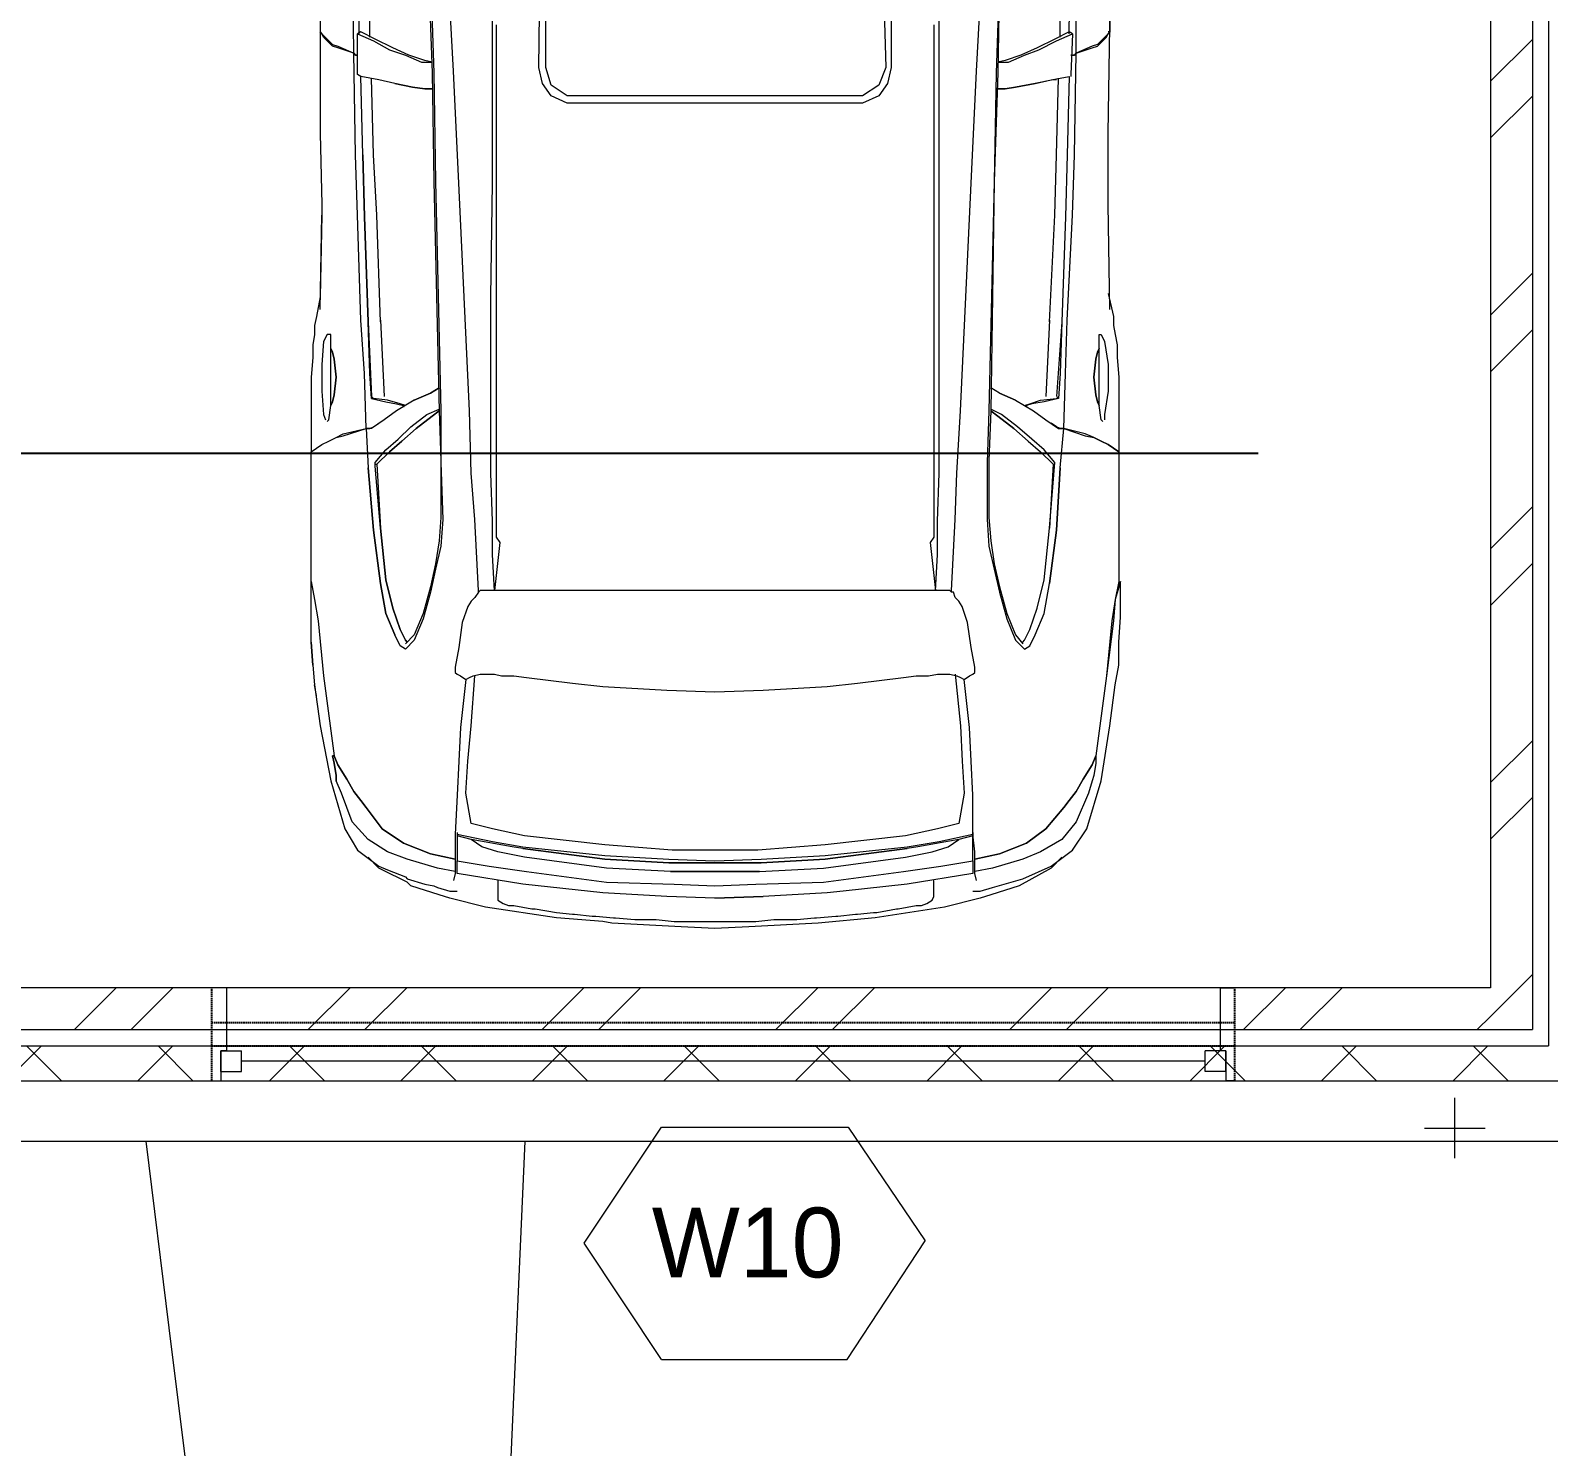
# Model space of a CAD drawing. Header units: millimetres. Extents: x -1971 to 39113, y -25802 to 13528.
# Drawn here: x 32944 to 36209, y -6079 to -3032 of the extents above; entities that cross this region are included whole.
import ezdxf

# ---------------------------------------------------------------- set-up
doc = ezdxf.new("R2010")
doc.units = ezdxf.units.MM
for name, pattern in [('Dash - Tight', [4.5, 3, -1.5]), ('Dot - Tight', [1, 0, -1]), ('Grid Line', [22.225, 12.7, -3.175, 3.175, -3.175])]:
    doc.linetypes.add(name, pattern=pattern)
for name, color, linetype, lineweight in [('2 Hoop survey', 8, 'Continuous', 9), ('A-DETL-HDLN', 90, 'Dot - Tight', 9), ('A-GLAZ', 151, 'Continuous', 9), ('A-GLAZ-IDEN', 152, 'Continuous', 9), ('A-WALL', 113, 'Continuous', 18), ('A-WALL-PATT', 111, 'Continuous', 18), ('G Furniture_dwg', 8, 'Continuous', 9), ('P-PIPE-CNTR', 3, 'Continuous', 9), ('S-FNDN', 32, 'Continuous', 9), ('S-GRID', 1, 'Continuous', 9), ('图层 01', 18, 'Continuous', 9), ('默认', 18, 'Continuous', 9)]:
    doc.layers.add(name, color=color, linetype=linetype, lineweight=lineweight)
doc.layers.add('ID_LIGHTING_COVE', color=7, linetype='Continuous', lineweight=25, true_color=0xb86b1b)
doc.styles.add('Avenir Light', font='', dxfattribs={"height": 150})
doc.styles.get('Avenir Light').set_extended_font_data('Avenir Light')
pattern_1 = [(45, (0, 0), (-251.447, 251.447), []), (45, (0, 381), (-251.447, 251.447), [])]

# ---------------------------------------------------------------- blocks, each defined once
blk = doc.blocks.new('Choo Window - 1 Pane - Awning - 2200 x 650-2305247-Ground Floor')
at = {"layer": 'A-GLAZ'}
for p, q in [((-1100, 100), (-1080.95, 100)), ((-1080.95, 35.55), (-1080.95, 100)), ((1080.95, 35.55), (1080.95, 100)), ((1100, 100), (1080.95, 100)), ((-1080.95, 80), (-1080.95, 35.55)), ((-1080.95, 80), (-1036.5, 80)), ((-1036.5, 80), (-1036.5, 35.55)), ((1036.5, 80), (1036.5, 35.55)), ((1080.95, 80), (1036.5, 80)), ((1080.95, 80), (1080.95, 35.55)), ((-1080.95, 35.55), (-1036.5, 35.55)), ((-1080.95, 35.55), (-1068.25, 35.55)), ((-1068.25, -100), (-1068.25, 35.55)), ((-1036.5, 57.775), (1036.5, 57.775)), ((1080.95, 35.55), (1036.5, 35.55)), ((1068.25, 35.55), (1080.95, 35.55)), ((1068.25, 35.55), (1068.25, -100)), ((-1068.25, -100), (-1100, -100)), ((1068.25, -100), (1100, -100))]:
    blk.add_line(p, q, dxfattribs=at)
blk = doc.blocks.new('2 Hoop survey-1260670-Ground Floor')
at = {"layer": '默认', "color": 9}
blk.add_line((82314.6, 1961.5), (82437.8, 4767.3), dxfattribs=at)
at = {"layer": '默认', "color": 9, "flags": 128}
blk.add_lwpolyline([(81621.8, 4767.3), (81671.1, 4365.9), (81772.7, 3553.1), (81857.4, 2740.4), (81942.1, 1910.7), (81959, 1775.2), (81975.9, 1622.8), (81992.9, 1470.4), (82009.8, 1318), (82043.7, 1097.9), (82077.5, 810.1), (82094.5, 691.5), (82246.8, 623.8), (82364.6, 35.1)], dxfattribs=at)
blk = doc.blocks.new('G Furniture_dwg_G Furniture_dwg_G Furniture_dwg_A$C4E257062-1786730-Ground Floor-2220992-Ground Floor-2332980-Ground Floor')
at = {"layer": '图层 01', "color": 8}
for p, q in [((-4936, 1185.6), (-5743.4, 1178)), ((-4323.7, 1189.4), (-4163, 1178)), ((-4327.5, 1162.6), (-4163, 1155)), ((-3225.4, 998.1), (-3217.8, 998.1)), ((-3876, -27.5), (-3860.7, -27.5)), ((-3225.4, -111.6), (-3217.8, -111.6)), ((-4936, -299.2), (-5743.4, -291.5)), ((-4327.5, -276.2), (-4163, -268.5)), ((-4350.5, -406.3), (-4553.3, -402.5)), ((-4247.2, -421.6), (-4205.1, -425.4))]:
    blk.add_line(p, q, dxfattribs=at)
at = {"layer": '图层 01', "color": 8, "flags": 128}
for points in [[(-4384.9, 1288.9), (-4335.2, 1300.4), (-4316.1, 1300.4), (-4296.9, 1304.2), (-4274, 1308.1), (-4247.2, 1308.1), (-4205.1, 1311.9), (-4159.2, 1311.9), (-4105.6, 1311.9), (-4044.4, 1311.9), (-4052, 1300.4), (-4059.7, 1288.9), (-4067.3, 1273.6), (-4075, 1258.3), (-4082.6, 1239.2), (-4094.1, 1193.3), (-4212.7, 1197.1), (-4327.5, 1200.9), (-4553.3, 1212.4), (-4683.4, 1216.2), (-4901.5, 1220), (-4913, 1254.5), (-4916.8, 1266), (-4924.5, 1273.6), (-4936, 1285.1), (-4943.6, 1288.9), (-4947.5, 1292.8), (-4947.5, 1288.9)], [(-4009.9, 1185.6), (-3876, 1178), (-4009.9, 1185.6), (-4094.1, 1193.3), (-4078.8, 1239.2), (-4075, 1258.3), (-4067.3, 1273.6), (-4059.7, 1288.9), (-4052, 1300.4), (-4044.4, 1311.9), (-4013.7, 1311.9), (-3952.5, 1311.9), (-3883.6, 1311.9), (-3822.4, 1311.9), (-3765, 1311.9), (-3761.2, 1311.9)], [(-3099.2, 998.1), (-3099.2, 1013.4), (-3106.8, 1040.2), (-3126, 1105.2), (-3152.7, 1166.5), (-3187.2, 1212.4), (-3233.1, 1243), (-3336.4, 1273.6), (-3455, 1292.8), (-3543.1, 1304.2), (-3585.2, 1311.9), (-3634.9, 1311.9), (-3688.5, 1315.7), (-3765, 1315.7), (-3726.7, 1304.2), (-3680.8, 1300.4), (-3562.2, 1285.1), (-3390, 1262.1), (-3374.7, 1262.1), (-3347.9, 1258.3), (-3336.4, 1254.5), (-3309.6, 1246.8), (-3248.4, 1220), (-3210.1, 1189.4), (-3183.4, 1143.5), (-3168, 1105.2), (-3148.9, 1040.2), (-3141.3, 1001.9), (-3145.1, 1001.9), (-3152.7, 1001.9), (-3168, 1001.9), (-3179.5, 1055.5), (-3202.5, 1112.9), (-3233.1, 1155), (-3279, 1193.3), (-3294.3, 1204.7), (-3313.5, 1220), (-3340.2, 1235.4), (-3370.9, 1254.5), (-3390, 1262.1)], [(-3765, 1311.9), (-3726.7, 1304.2), (-3680.8, 1296.6), (-3562.2, 1285.1), (-3390, 1262.1), (-3370.9, 1254.5), (-3340.2, 1235.4), (-3313.5, 1220), (-3294.3, 1204.7), (-3279, 1193.3), (-3233.1, 1155), (-3202.5, 1112.9), (-3179.5, 1055.5), (-3168, 1001.9), (-3183.4, 1001.9), (-3221.6, 998.1), (-3305.8, 998.1), (-3378.5, 994.3), (-3451.2, 990.4), (-3554.5, 979)], [(-5008.7, 1292.8), (-4947.5, 1292.8), (-4943.6, 1288.9), (-4939.8, 1285.1), (-4928.3, 1273.6), (-4920.7, 1266), (-4916.8, 1254.5), (-4901.5, 1220), (-5203.8, 1220), (-5563.6, 1216.2), (-5751.1, 1212.4)], [(-4350.5, 1292.8), (-4576.3, 1288.9), (-4729.3, 1288.9), (-4958.9, 1292.8), (-5211.5, 1292.8), (-5555.9, 1288.9), (-5716.6, 1288.9)], [(-4109.4, 1277.4), (-4113.2, 1273.6), (-4143.9, 1269.8), (-4151.5, 1266), (-4166.8, 1262.1), (-4205.1, 1258.3), (-4243.3, 1262.1), (-4258.7, 1266), (-4266.3, 1269.8), (-4258.7, 1266), (-4243.3, 1262.1), (-4205.1, 1258.3), (-4166.8, 1262.1), (-4151.5, 1266), (-4143.9, 1269.8), (-4266.3, 1269.8), (-4296.9, 1269.8), (-4296.9, 1273.6), (-4281.6, 1281.3), (-4231.9, 1288.9), (-4174.5, 1288.9), (-4124.7, 1281.3), (-4113.2, 1281.3)], [(-4943.6, 1204.7), (-5196.2, 1208.6), (-5559.7, 1204.7), (-5751.1, 1197.1)], [(-4943.6, 1212.4), (-4855.6, 1208.6), (-4851.8, 1208.6)], [(-5073.7, 1055.5), (-4859.4, 1047.8), (-4626, 1044), (-4132.4, 1032.5), (-4021.4, 1028.7), (-3898.9, 1028.7), (-3841.5, 1032.5), (-3791.8, 1044), (-3742, 1055.5), (-3684.6, 1070.8), (-3638.7, 1089.9), (-3619.6, 1109.1), (-3627.2, 1120.6), (-3650.2, 1132), (-3696.1, 1151.2), (-3761.2, 1162.6), (-3876, 1178), (-3761.2, 1162.6)], [(-5927.1, 1200.9), (-5915.6, 1197.1), (-5892.7, 1189.4), (-5789.3, 1162.6), (-5640.1, 1128.2), (-5510, 1101.4), (-5383.7, 1082.3), (-5314.8, 1074.6), (-5203.8, 1063.2), (-5073.7, 1055.5), (-4859.4, 1051.7), (-4626, 1044), (-4132.4, 1036.4), (-4025.2, 1032.5), (-3902.8, 1032.5), (-3853, 1036.4), (-3803.3, 1044), (-3753.5, 1055.5), (-3696.1, 1070.8), (-3650.2, 1089.9), (-3631.1, 1105.2)], [(-4844.1, 1178), (-4844.1, 1170.3), (-4836.5, 1132), (-4828.8, 1089.9), (-4825, 1067), (-4825, 1047.8), (-4825, 1067), (-4828.8, 1089.9), (-4836.5, 1132), (-4844.1, 1166.5), (-4851.8, 1204.7), (-4683.4, 1200.9), (-4549.5, 1197.1), (-4323.7, 1189.4), (-4212.7, 1185.6), (-4159.2, 1181.8), (-4159.2, 1178), (-4163, 1181.8)], [(-4323.7, 1162.6), (-4553.3, 1174.1), (-4683.4, 1178), (-4848, 1181.8)], [(-4159.2, 1181.8), (-4151.5, 1151.2), (-4147.7, 1124.4), (-4143.9, 1112.9), (-4140, 1112.9)], [(-4143.9, 1109.1), (-4147.7, 1120.6), (-4155.3, 1143.5), (-4159.2, 1178)], [(-4155.3, 1089.9), (-4132.4, 1128.2), (-4113.2, 1155), (-4094.1, 1181.8), (-4094.1, 1185.6), (-4094.1, 1193.3), (-4094.1, 1185.6), (-4097.9, 1178), (-4105.6, 1166.5)], [(-3171.9, 1189.4), (-3148.9, 1166.5), (-3110.6, 1097.6), (-3091.5, 1036.4), (-3083.9, 1013.4), (-3064.7, 936.9), (-3041.8, 787.6), (-3030.3, 665.2), (-3022.6, 515.9), (-3018.8, 443.2), (-3022.6, 370.5), (-3030.3, 221.3), (-3034.1, 202.1), (-3041.8, 102.7), (-3064.7, -50.4), (-3083.9, -127), (-3091.5, -149.9), (-3110.6, -211.1), (-3118.3, -218.8), (-3145.1, -272.4), (-3148.9, -280), (-3171.9, -303)], [(-4094.1, 1086.1), (-4120.9, 1051.7), (-4132.4, 1036.4), (-4120.9, 1051.7), (-4094.1, 1086.1), (-4067.3, 1116.7), (-4044.4, 1143.5), (-4017.6, 1170.3), (-3879.8, 1162.6), (-4021.4, 1174.1), (-4048.2, 1151.2), (-4071.1, 1124.4), (-4097.9, 1093.8), (-4124.7, 1059.3), (-4136.2, 1036.4)], [(-4067.3, 1116.7), (-4044.4, 1143.5), (-4017.6, 1170.3), (-4017.6, 1174.1)], [(-3634.9, 1105.2), (-3638.7, 1109.1), (-3661.7, 1120.6), (-3707.6, 1135.9), (-3768.8, 1151.2), (-3879.8, 1162.6)], [(-4170.6, 1055.5), (-4155.3, 1089.9), (-4170.6, 1055.5), (-4182.1, 1036.4)], [(-3742, 952.2), (-3745.9, 948.4), (-3745.9, 921.6), (-3745.9, 910.1), (-3745.9, 852.7), (-3745.9, 734.1), (-3745.9, 676.7), (-3745.9, 531.2), (-3745.9, 443.2), (-3745.9, 355.2), (-3745.9, 209.8), (-3745.9, 152.4), (-3745.9, 33.8), (-3745.9, -23.6), (-3745.9, -31.3), (-3745.9, -61.9), (-3742, -65.7), (-3730.6, -73.4), (-3722.9, -81), (-3711.4, -88.7), (-3677, -100.2), (-3623.4, -107.8), (-3581.3, -115.5), (-3569.8, -115.5), (-3566, -111.6), (-3562.2, -104), (-3554.5, -92.5), (-3558.4, -84.9), (-3562.2, -77.2), (-3566, -61.9), (-3566, -50.4), (-3566, -31.3), (-3562.2, -16), (-3562.2, 10.8), (-3558.4, 37.6), (-3546.9, 137.1), (-3539.2, 202.1), (-3531.6, 339.9), (-3527.8, 443.2), (-3531.6, 546.6), (-3539.2, 684.3), (-3546.9, 749.4), (-3558.4, 848.9), (-3562.2, 875.6), (-3562.2, 902.4), (-3566, 921.6), (-3566, 936.9), (-3566, 948.4), (-3562.2, 963.7), (-3558.4, 971.3), (-3554.5, 979), (-3562.2, 990.4), (-3566, 998.1), (-3569.8, 1001.9), (-3581.3, 1001.9), (-3623.4, 994.3), (-3677, 986.6), (-3711.4, 975.1), (-3722.9, 967.5), (-3730.6, 959.8), (-3742, 956), (-3742, 952.2), (-3745.9, 952.2), (-3898.9, 959.8), (-3998.4, 963.7), (-4132.4, 971.3), (-4622.2, 994.3), (-4863.3, 1005.8), (-5073.7, 1017.2)], [(-3221.6, -111.6), (-3206.3, -35.1), (-3194.8, 29.9), (-3175.7, 206), (-3168, 343.7), (-3164.2, 443.2), (-3168, 542.7), (-3175.7, 680.5), (-3194.8, 856.5), (-3206.3, 925.4), (-3221.6, 998.1)], [(-3141.3, 347.6), (-3141.3, 443.2), (-3141.3, 347.6), (-3148.9, 209.8), (-3171.9, 33.8), (-3183.4, -23.6), (-3194.8, -58.1), (-3210.1, -81), (-3217.8, -111.6), (-3183.4, -111.6), (-3164.2, -111.6), (-3152.7, -42.8), (-3141.3, 37.6), (-3118.3, 209.8), (-3114.5, 355.2), (-3110.6, 443.2), (-3114.5, 531.2), (-3118.3, 676.7), (-3141.3, 848.9), (-3152.7, 929.2), (-3164.2, 998.1), (-3183.4, 998.1), (-3217.8, 998.1), (-3210.1, 967.5)], [(-3164.2, 998.1), (-3152.7, 998.1), (-3145.1, 998.1), (-3137.4, 998.1), (-3114.5, 856.5), (-3099.2, 718.8), (-3095.3, 684.3), (-3087.7, 546.6), (-3083.9, 443.2), (-3087.7, 546.6)], [(-3122.1, 1005.8), (-3137.4, 1001.9), (-3141.3, 1001.9)], [(-3566, 959.8), (-3455, 971.3), (-3378.5, 975.1), (-3309.6, 979), (-3244.6, 967.5), (-3233.1, 921.6), (-3217.8, 852.7), (-3198.7, 680.5), (-3187.2, 535.1), (-3187.2, 443.2), (-3187.2, 351.4), (-3198.7, 206), (-3217.8, 33.8), (-3233.1, -35.1), (-3244.6, -81), (-3309.6, -92.5), (-3378.5, -88.7), (-3455, -81), (-3562.2, -73.4)], [(-3141.3, 538.9), (-3141.3, 443.2), (-3141.3, 538.9), (-3148.9, 676.7), (-3171.9, 852.7), (-3183.4, 910.1), (-3194.8, 944.5), (-3210.1, 967.5), (-3194.8, 879.5), (-3191, 856.5), (-3168, 680.5), (-3160.4, 542.7), (-3160.4, 443.2), (-3160.4, 343.7), (-3160.4, 443.2), (-3160.4, 542.7), (-3168, 680.5), (-3191, 856.5)], [(-4962.8, 913.9), (-4840.3, 913.9), (-4802, 913.9), (-4668.1, 913.9), (-4373.5, 913.9), (-4075, 913.9), (-3876, 913.9), (-3860.7, 913.9), (-3849.2, 906.3), (-3745.9, 917.7), (-3822.4, 921.6), (-3895.1, 921.6), (-3998.4, 925.4), (-4067.3, 925.4), (-4377.3, 925.4), (-4622.2, 925.4), (-4756.1, 925.4), (-4890.1, 925.4), (-4993.4, 925.4)], [(-3122.1, -23.6), (-3087.7, -23.6), (-3080, -23.6), (-3072.4, -12.2), (-3068.6, -0.7), (-3068.6, 7), (-3068.6, 10.8), (-3060.9, 49.1), (-3060.9, 56.7), (-3053.2, 102.7), (-3049.4, 137.1), (-3049.4, 140.9), (-3045.6, 179.2), (-3045.6, 186.8), (-3041.8, 225.1), (-3041.8, 228.9), (-3037.9, 271), (-3037.9, 313.1), (-3037.9, 316.9), (-3034.1, 355.2), (-3034.1, 359), (-3034.1, 397.3), (-3034.1, 401.1), (-3034.1, 485.3), (-3034.1, 527.4), (-3034.1, 531.2), (-3037.9, 569.5), (-3037.9, 577.2), (-3037.9, 615.4), (-3037.9, 619.3), (-3041.8, 657.5), (-3041.8, 661.4), (-3045.6, 703.4), (-3045.6, 707.3), (-3049.4, 745.5), (-3049.4, 749.4), (-3053.2, 783.8), (-3053.2, 791.5), (-3060.9, 833.6), (-3060.9, 837.4), (-3068.6, 875.6), (-3068.6, 879.5), (-3068.6, 887.1), (-3072.4, 898.6), (-3080, 910.1), (-3087.7, 913.9), (-3122.1, 913.9)], [(-3160.4, 343.7), (-3168, 206), (-3160.4, 343.7), (-3160.4, 443.2), (-3160.4, 538.9)], [(-3083.9, 443.2), (-3087.7, 339.9), (-3095.3, 202.1), (-3114.5, 29.9), (-3137.4, -111.6), (-3145.1, -111.6), (-3152.7, -111.6), (-3164.2, -111.6)], [(-3191, 29.9), (-3168, 206), (-3191, 29.9), (-3194.8, 7), (-3210.1, -81)], [(-4962.8, -27.5), (-4840.3, -27.5), (-4802, -27.5), (-4668.1, -27.5), (-4373.5, -27.5), (-4075, -27.5), (-3876, -27.5), (-3860.7, -27.5), (-3849.2, -19.8), (-3745.9, -31.3), (-3822.4, -35.1), (-3895.1, -35.1), (-3998.4, -38.9), (-4067.3, -38.9), (-4377.3, -38.9), (-4622.2, -35.1), (-5165.6, -35.1)], [(-3742, -65.7), (-3745.9, -65.7), (-3898.9, -73.4), (-3998.4, -81), (-4132.4, -84.9), (-4622.2, -107.8), (-4863.3, -119.3), (-5073.7, -130.8)], [(-5073.7, -169), (-4859.4, -161.4), (-4626, -157.6), (-4132.4, -146.1), (-4021.4, -146.1), (-3898.9, -142.3), (-3841.5, -146.1), (-3791.8, -157.6), (-3742, -169), (-3684.6, -184.4), (-3638.7, -203.5), (-3619.6, -222.6), (-3627.2, -234.1), (-3650.2, -245.6), (-3696.1, -264.7), (-3761.2, -276.2), (-3876, -291.5), (-4009.9, -303)], [(-3554.5, -92.5), (-3451.2, -104), (-3378.5, -107.8), (-3305.8, -111.6), (-3221.6, -115.5), (-3183.4, -115.5), (-3168, -115.5), (-3179.5, -169), (-3202.5, -226.4), (-3233.1, -272.4), (-3279, -306.8), (-3294.3, -318.3), (-3313.5, -333.6), (-3340.2, -348.9), (-3370.9, -368), (-3390, -375.7), (-3390, -379.5), (-3374.7, -375.7), (-3347.9, -371.9), (-3336.4, -371.9)], [(-3765, -425.4), (-3726.7, -417.8), (-3680.8, -410.1), (-3562.2, -398.6), (-3390, -375.7), (-3370.9, -368), (-3340.2, -348.9), (-3313.5, -333.6), (-3294.3, -318.3), (-3279, -306.8), (-3233.1, -272.4), (-3202.5, -226.4), (-3179.5, -169), (-3168, -115.5), (-3152.7, -115.5), (-3145.1, -115.5), (-3141.3, -115.5), (-3148.9, -153.7), (-3168, -218.8), (-3183.4, -260.9), (-3210.1, -303), (-3248.4, -337.4), (-3309.6, -360.4), (-3336.4, -371.9), (-3347.9, -371.9), (-3374.7, -375.7), (-3390, -379.5)], [(-3520.1, -414), (-3543.1, -417.8), (-3455, -406.3), (-3336.4, -383.3), (-3233.1, -352.7), (-3187.2, -325.9), (-3152.7, -280), (-3145.1, -260.9), (-3129.8, -222.6), (-3126, -218.8), (-3114.5, -180.5), (-3110.6, -161.4), (-3106.8, -153.7), (-3099.2, -127), (-3099.2, -111.6)], [(-3141.3, -115.5), (-3137.4, -115.5), (-3122.1, -119.3)], [(-5919.4, -306.8), (-5927.1, -314.5), (-5915.6, -310.6), (-5892.7, -303), (-5789.3, -276.2), (-5640.1, -245.6), (-5510, -215), (-5383.7, -195.8), (-5314.8, -188.2), (-5203.8, -176.7), (-5073.7, -172.9), (-4859.4, -165.2), (-4626, -161.4), (-4132.4, -149.9), (-4025.2, -146.1), (-3902.8, -146.1), (-3853, -149.9), (-3803.3, -157.6), (-3753.5, -169), (-3696.1, -184.4), (-3650.2, -203.5), (-3631.1, -222.6)], [(-4155.3, -203.5), (-4170.6, -169), (-4182.1, -149.9), (-4170.6, -169), (-4155.3, -203.5), (-4132.4, -241.8), (-4113.2, -268.5), (-4094.1, -295.3), (-4094.1, -299.2), (-4094.1, -306.8), (-4094.1, -299.2), (-4097.9, -291.5), (-4105.6, -280)], [(-4017.6, -287.7), (-4017.6, -283.8), (-4044.4, -257.1), (-4067.3, -230.3), (-4094.1, -199.7), (-4120.9, -165.2), (-4132.4, -149.9), (-4120.9, -165.2), (-4094.1, -199.7), (-4067.3, -230.3), (-4044.4, -257.1), (-4017.6, -283.8), (-3879.8, -276.2), (-4013.7, -287.7), (-4021.4, -287.7), (-4048.2, -264.7), (-4071.1, -237.9), (-4097.9, -211.1), (-4124.7, -176.7), (-4136.2, -149.9)], [(-4836.5, -245.6), (-4828.8, -207.3), (-4825, -180.5), (-4825, -165.2), (-4825, -180.5), (-4828.8, -207.3), (-4836.5, -245.6), (-4844.1, -280), (-4851.8, -318.3), (-4855.6, -325.9), (-4943.6, -325.9), (-4928.3, -291.5), (-4909.2, -257.1), (-4897.7, -222.6), (-4882.4, -188.2), (-4882.4, -165.2), (-4886.2, -180.5), (-4897.7, -215), (-4913, -249.4), (-4932.2, -287.7), (-4947.5, -318.3), (-4943.6, -325.9)], [(-4143.9, -222.6), (-4147.7, -234.1), (-4155.3, -260.9), (-4159.2, -291.5), (-4163, -295.3), (-4159.2, -295.3), (-4151.5, -264.7), (-4147.7, -241.8), (-4143.9, -226.4), (-4140, -226.4)], [(-3634.9, -425.4), (-3688.5, -425.4), (-3765, -425.4), (-3822.4, -425.4), (-3883.6, -425.4), (-3952.5, -425.4), (-4013.7, -425.4), (-4044.4, -425.4), (-4052, -414), (-4059.7, -402.5), (-4067.3, -387.2), (-4075, -371.9), (-4078.8, -356.6), (-4094.1, -306.8), (-4009.9, -303), (-3876, -291.5), (-3761.2, -276.2), (-3696.1, -264.7), (-3650.2, -245.6)], [(-4323.7, -276.2), (-4553.3, -283.8), (-4683.4, -291.5), (-4848, -295.3)], [(-4943.6, -322.1), (-5196.2, -322.1), (-5559.7, -318.3), (-5751.1, -310.6), (-5747.2, -329.8)], [(-5008.7, -406.3), (-4947.5, -406.3), (-4943.6, -402.5), (-4939.8, -398.6), (-4928.3, -387.2), (-4920.7, -379.5), (-4916.8, -368), (-4901.5, -333.6), (-5203.8, -337.4), (-5563.6, -329.8), (-5751.1, -325.9)], [(-4955.1, -406.3), (-4729.3, -406.3), (-4576.3, -402.5), (-4553.3, -402.5), (-4377.3, -406.3), (-4335.2, -414), (-4316.1, -417.8), (-4296.9, -417.8), (-4274, -421.6), (-4247.2, -421.6), (-4205.1, -425.4), (-4159.2, -425.4), (-4105.6, -425.4), (-4044.4, -425.4), (-4052, -414), (-4059.7, -402.5), (-4067.3, -387.2), (-4075, -371.9), (-4082.6, -356.6), (-4094.1, -306.8), (-4212.7, -310.6), (-4327.5, -318.3), (-4553.3, -325.9), (-4683.4, -329.8), (-4901.5, -333.6), (-4913, -368), (-4916.8, -379.5), (-4924.5, -387.2), (-4936, -398.6), (-4943.6, -402.5), (-4947.5, -406.3)], [(-4159.2, -295.3), (-4212.7, -299.2), (-4323.7, -303), (-4549.5, -310.6), (-4683.4, -314.5), (-4851.8, -318.3)], [(-4683.4, -314.5), (-4549.5, -310.6), (-4323.7, -303), (-4163, -295.3)], [(-4109.4, -391), (-4113.2, -387.2), (-4143.9, -383.3), (-4151.5, -379.5), (-4166.8, -375.7), (-4205.1, -371.9), (-4243.3, -375.7), (-4258.7, -379.5), (-4266.3, -383.3), (-4258.7, -379.5), (-4243.3, -375.7), (-4205.1, -371.9), (-4166.8, -375.7), (-4151.5, -379.5), (-4143.9, -383.3), (-4266.3, -383.3), (-4296.9, -383.3), (-4296.9, -391), (-4281.6, -398.6), (-4231.9, -402.5), (-4174.5, -402.5), (-4124.7, -398.6), (-4113.2, -394.8)], [(-3585.2, -421.6), (-3634.9, -425.4), (-3585.2, -421.6), (-3543.1, -417.8)]]:
    blk.add_lwpolyline(points, dxfattribs=at)
for points in [[(-4882.4, 1051.7), (-4882.4, 1074.6), (-4897.7, 1109.1), (-4909.2, 1139.7), (-4928.3, 1178), (-4943.6, 1212.4), (-4947.5, 1204.7), (-4932.2, 1174.1), (-4913, 1135.9), (-4897.7, 1101.4), (-4886.2, 1067)], [(-4897.7, 1208.6), (-4897.7, 1216.2), (-4901.5, 1220), (-4897.7, 1216.2)], [(-5161.8, 68.2), (-5192.4, 79.7), (-5215.3, 106.5), (-5223, 140.9), (-5223, 745.5), (-5215.3, 780), (-5192.4, 806.8), (-5161.8, 818.2), (-4993.4, 822.1), (-4870.9, 822.1), (-4836.5, 814.4), (-4809.7, 795.3), (-4794.4, 760.8), (-4794.4, 125.6), (-4809.7, 91.2), (-4836.5, 72), (-4870.9, 64.4)], [(-4870.9, 810.6), (-4832.7, 795.3), (-4809.7, 760.8), (-4809.7, 125.6), (-4832.7, 91.2), (-4870.9, 79.7), (-5161.8, 79.7), (-5196.2, 102.7), (-5203.8, 140.9), (-5203.8, 745.5), (-5196.2, 783.8), (-5161.8, 806.8), (-4993.4, 806.8)], [(-3768.8, -264.7), (-3707.6, -249.4), (-3661.7, -234.1), (-3638.7, -222.6), (-3634.9, -218.8), (-3638.7, -222.6), (-3661.7, -234.1), (-3707.6, -249.4), (-3768.8, -264.7), (-3879.8, -276.2)], [(-4897.7, -325.9), (-4897.7, -329.8), (-4901.5, -333.6), (-4897.7, -329.8)]]:
    blk.add_lwpolyline(points, close=True, dxfattribs=at)
blk = doc.blocks.new('G Furniture_dwg_G Furniture_dwg-1631897-Ground Floor-2332981-Ground Floor')
at = {"rotation": 270}
blk.add_blockref('G Furniture_dwg_G Furniture_dwg_G Furniture_dwg_A$C4E257062-1786730-Ground Floor-2220992-Ground Floor-2332980-Ground Floor', (72211.6, 13114.1), dxfattribs=at)
blk = doc.blocks.new('G Furniture_dwg-1631897-Ground Floor')
blk.add_blockref('G Furniture_dwg_G Furniture_dwg-1631897-Ground Floor-2332981-Ground Floor', (-38238.8, -21097.2))
blk = doc.blocks.new('Annotation - Tag Window- Number - Annotation - Tag Window- Number-118879-Ground Floor')
at = {"layer": 'A-GLAZ-IDEN'}
for p, q in [((-2.993, 0.001), (-1.327, 2.501)), ((-1.327, 2.501), (2.682, 2.501)), ((2.682, 2.501), (4.34, 0.054)), ((-1.327, -2.499), (-2.993, 0.001)), ((2.665, -2.499), (4.34, 0.054)), ((-1.327, -2.499), (2.665, -2.499))]:
    blk.add_line(p, q, dxfattribs=at)

msp = doc.modelspace()

# ---------------------------------------------------------------- hatches: boundary and pattern name
at = {"layer": 'A-WALL-PATT', "lineweight": 9}
h = msp.add_hatch(dxfattribs=at)
h.set_pattern_fill('FP_2', color=256, style=0, pattern_type=2)
h.set_pattern_definition(pattern_1)
h.paths.add_polyline_path([(36084.04, -5181.636), (36174.04, -5181.636), (36174.04, 5598.364), (36084.04, 5598.364), (36084.04, -5091.636)])
h = msp.add_hatch(dxfattribs=at)
h.set_pattern_fill('FP_2', color=256, style=0, pattern_type=2)
h.set_pattern_definition(pattern_1)
h.paths.add_polyline_path([(36084.04, -5181.636), (36084.04, -5091.636), (30034.04, -5091.636), (30034.04, -5181.636), (36022.54, -5181.636)])
h = msp.add_hatch(dxfattribs=at)
h.set_pattern_fill('FP_3', color=256, style=0, pattern_type=2)
h.set_pattern_definition([(45, (0, 0), (-141.4214, 141.4214), []), (135, (0, 0), (-141.4214, -141.4214), [])])
h.paths.add_polyline_path([(36084.04, -5291.636), (36209.04, -5291.636), (36209.04, -5216.636), (30034.04, -5216.636), (30034.04, -5291.636), (33911.952, -5291.636)])

# ---------------------------------------------------------------- linework, layer by layer
at = {"layer": 'A-DETL-HDLN', "linetype": 'Dash - Tight', "lineweight": 25}
for p, q in [((33334.04, -5291.636), (33334.04, -5091.636)), ((35533.89, -5291.636), (35533.89, -5091.636)), ((33334.04, -5166.636), (35533.89, -5166.636)), ((33334.04, -5216.636), (35533.89, -5216.636))]:
    msp.add_line(p, q, dxfattribs=at)
at = {"layer": 'A-WALL', "lineweight": 9}
for p, q in [((36209.04, 5633.364), (36209.04, -5216.636)), ((36174.04, 5598.364), (36174.04, -5181.636)), ((30034.04, -5181.636), (36174.04, -5181.636)), ((30034.04, -5216.636), (36209.04, -5216.636))]:
    msp.add_line(p, q, dxfattribs=at)
at = {"layer": 'A-WALL'}
for p, q in [((36084.04, 5508.364), (36084.04, -5091.636)), ((36084.04, -5091.636), (30034.04, -5091.636)), ((30034.04, -5291.636), (36284.04, -5291.636))]:
    msp.add_line(p, q, dxfattribs=at)
at = {"layer": 'ID_LIGHTING_COVE'}
msp.add_line((31084.04, -3941.636), (35584.04, -3941.636), dxfattribs=at)
at = {"layer": 'P-PIPE-CNTR'}
for p, q in [((36007.197, -5458.636), (36007.197, -5328.636)), ((35942.197, -5393.636), (36072.197, -5393.636))]:
    msp.add_line(p, q, dxfattribs=at)
at = {"layer": 'S-FNDN'}
msp.add_line((32084.04, -5421.636), (36284.04, -5421.636), dxfattribs=at)
at = {"layer": 'S-GRID', "linetype": 'Grid Line'}
msp.add_line((-1062.147, -5291.636), (38143.478, -5291.636), dxfattribs=at)

# ---------------------------------------------------------------- block references
at = {"layer": '2 Hoop survey', "color": 9}
msp.add_blockref('2 Hoop survey-1260670-Ground Floor', (-48430.024, -10188.937), dxfattribs=at)
at = {"layer": 'A-GLAZ', "rotation": 180}
msp.add_blockref('Choo Window - 1 Pane - Awning - 2200 x 650-2305247-Ground Floor', (34434.04, -5191.636), dxfattribs=at)
at = {"layer": 'A-GLAZ-IDEN', "xscale": 99.99999999999993, "yscale": 99.99999999999993, "zscale": 99.99999999999993}
msp.add_blockref('Annotation - Tag Window- Number - Annotation - Tag Window- Number-118879-Ground Floor', (34434.04, -5641.636), dxfattribs=at)
at = {"layer": 'G Furniture_dwg'}
msp.add_blockref('G Furniture_dwg-1631897-Ground Floor', (0, 0), dxfattribs=at)

# ---------------------------------------------------------------- texts
at = {"layer": 'A-GLAZ-IDEN', "insert": (34280.117, -5564.758), "char_height": 150, "width": 513.08, "attachment_point": 1, "style": 'Avenir Light'}
msp.add_mtext('W10', dxfattribs=at)

doc.saveas('drawing.dxf')
